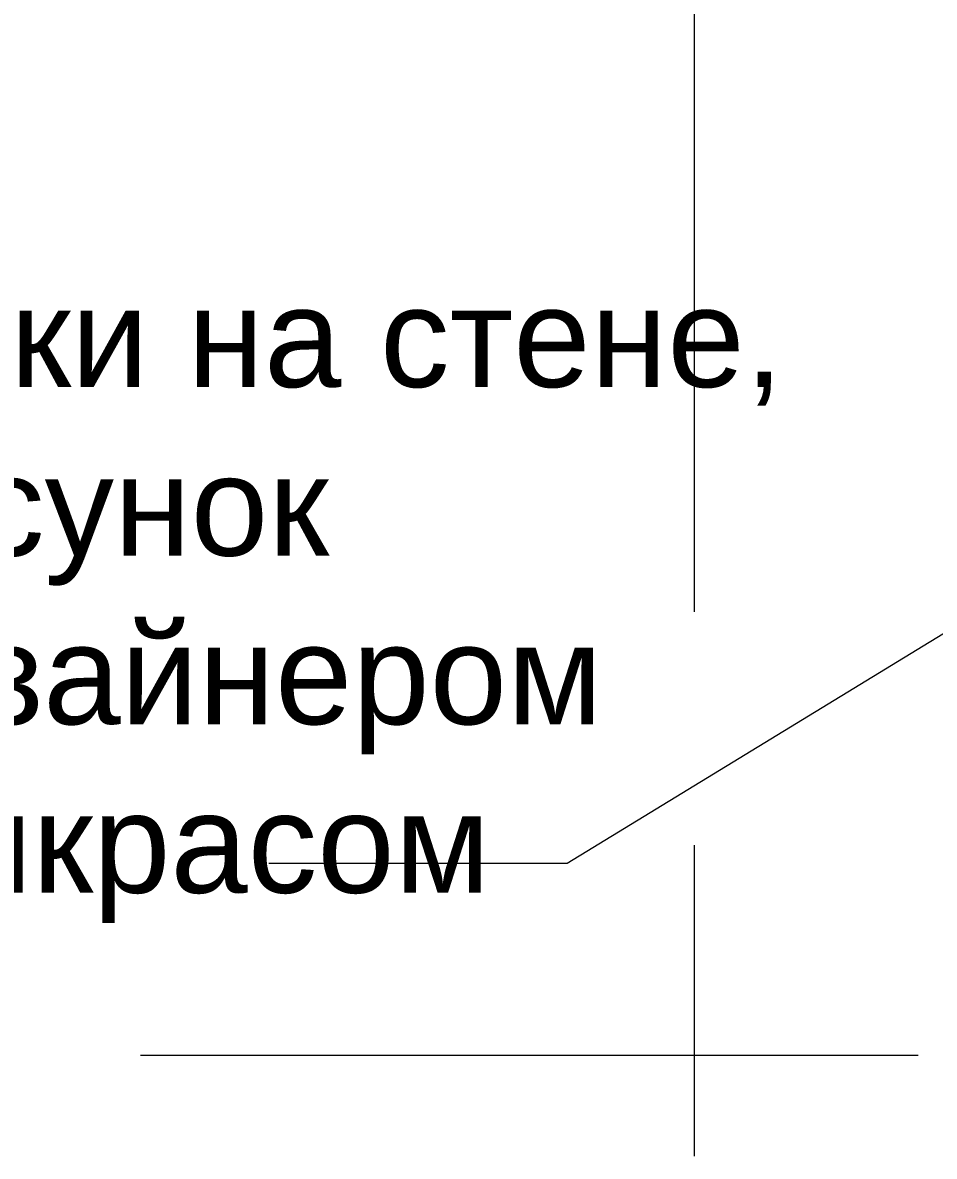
# Model space of a CAD drawing. Header units: millimetres. Extents: x -3817 to 677485, y -22715 to 103890.
# Drawn here: x 104682 to 106543, y 5305 to 7618 of the extents above; entities that cross this region are included whole.
import ezdxf

# ---------------------------------------------------------------- set-up
doc = ezdxf.new("R2010")
doc.units = ezdxf.units.MM
doc.layers.add('PDF _Геометрия', color=7, linetype='Continuous', true_color=0x1d1d1d)
doc.layers.add('PDF _Текст', color=7, linetype='Continuous')
doc.styles.add('PDF GOST-Common', font='arial.ttf')

msp = doc.modelspace()

# ---------------------------------------------------------------- linework, layer by layer
at = {"layer": 'PDF _Геометрия', "color": 253, "lineweight": 9, "true_color": 0xaaaaaa}
for points in [[(106053.6, 6416.1), (106053.6, 8003.6)], [(106053.6, 5304.9), (106053.6, 5939.9)], [(104922.7, 5511.3), (106510.2, 5511.3)]]:
    msp.add_lwpolyline(points, dxfattribs=at)
at = {"layer": 'PDF _Геометрия', "color": 250, "lineweight": 9, "true_color": 0x3c3c3c}
msp.add_lwpolyline([(107339.4, 6845.5), (107062.7, 6723.1), (107103.8, 6655.6), (107339.4, 6845.5), (105793.1, 5902.6), (105184.7, 5902.6)], dxfattribs=at)

# ---------------------------------------------------------------- texts
at = {"layer": 'PDF _Текст', "color": 250, "true_color": 0x3c3c3c, "char_height": 203.2, "attachment_point": 4, "style": 'PDF GOST-Common'}
for s, insert in [('Выполнить рисунки на стене,', (102356.9, 6945.4)), ('см. лист 1.27. Рисунок', (102356.9, 6601.4)), ('согласовать с дизайнером ', (102356.9, 6257.4)), ('проекта перед выкрасом', (102356.9, 5913.5))]:
    msp.add_mtext(s, dxfattribs=dict(at, insert=insert))

doc.saveas('drawing.dxf')
